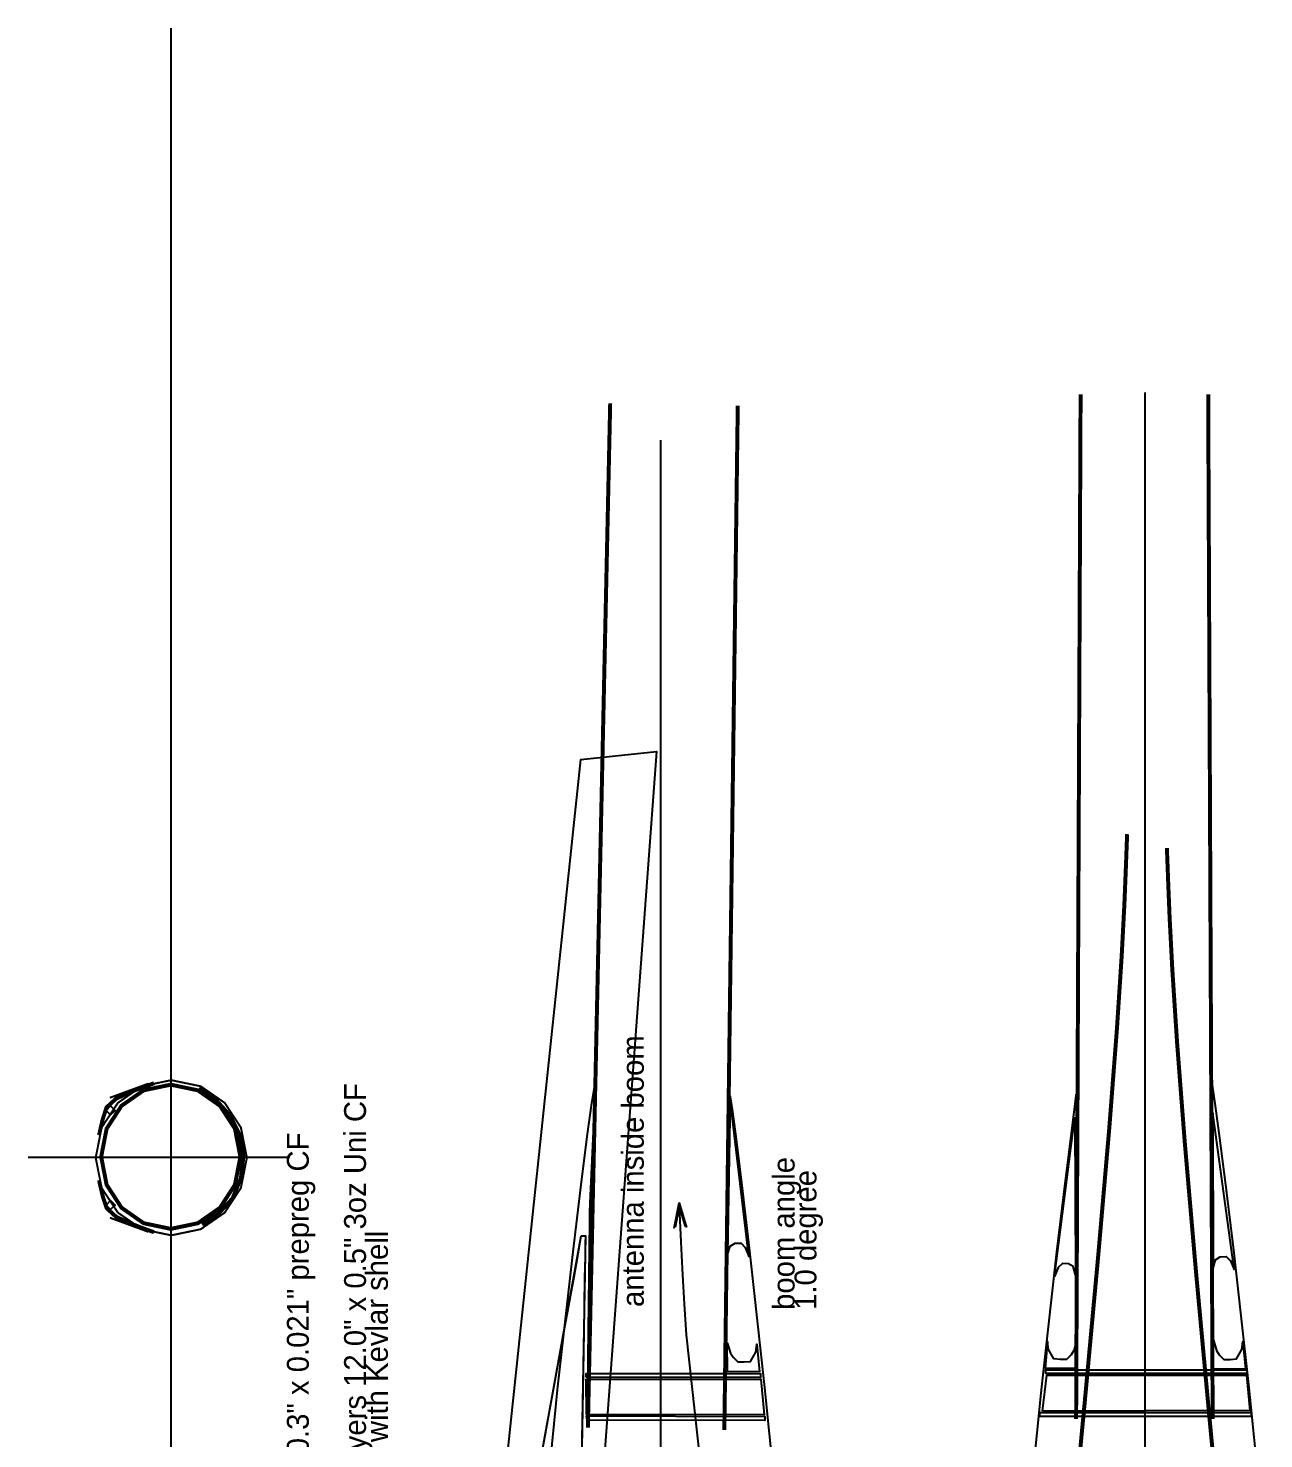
# Model space of a CAD drawing. Extents: x 36 to 227, y 36 to 755.
# Drawn here: x 57 to 209.2, y 581.8 to 755.5 of the extents above; entities that cross this region are included whole.
import ezdxf

# ---------------------------------------------------------------- set-up
doc = ezdxf.new("R2010")
doc.units = 0
doc.layers.get('0').update_dxf_attribs({"linetype": 'CONTINUOUS'})

msp = doc.modelspace()

# ---------------------------------------------------------------- linework, layer by layer
at = {"color": 0}
for points in [[(74.6133, 36.4402), (74.6133, 755.456)], [(194.542, 55.4189), (194.542, 710.616)], [(134.912, 49.5393), (134.912, 704.737)], [(67.1416, 622.739), (66.5906, 622.188), (67.1416, 621.637), (67.6926, 622.188), (67.1416, 622.739)], [(67.1416, 622.739), (66.5906, 622.188), (67.1416, 621.637), (67.6926, 622.188), (67.1416, 622.739)], [(56.9922, 616.412), (89.2048, 616.412)], [(67.1416, 609.982), (66.5906, 610.533), (67.1416, 611.084), (67.6926, 610.533), (67.1416, 609.982)], [(67.1416, 609.982), (66.5906, 610.533), (67.1416, 611.084), (67.6926, 610.533), (67.1416, 609.982)], [(125.073, 606.742), (124.936, 605.961), (124.633, 604.253), (124.17, 601.668), (122.965, 595.048), (121.694, 588.042), (120.416, 581.035)], [(125.199, 580.606), (125.323, 587.722), (125.448, 594.842), (125.565, 601.571), (125.611, 604.199), (125.641, 605.937), (125.653, 606.633), (125.655, 606.732)]]:
    msp.add_lwpolyline(points, dxfattribs=at)
for points, const_width in [([(186.051, 584.197), (186.602, 710.352)], 0.4899), ([(202.867, 584.206), (202.316, 710.361)], 0.4899), ([(125.916, 583.128), (128.668, 709.255)], 0.4899), ([(142.728, 582.845), (144.38, 708.99)], 0.4899), ([(185.311, 567.37), (187.101, 586.141), (188.762, 604.161), (190.128, 619.915), (191.078, 632.229), (191.669, 641.298), (191.999, 647.657), (192.169, 651.842), (192.263, 654.367), (192.33, 656.142), (192.333, 656.21)], 0.4899), ([(204.254, 565.656), (202.464, 584.426), (200.803, 602.446), (199.437, 618.2), (198.487, 630.515), (197.896, 639.584), (197.566, 645.943), (197.396, 650.127), (197.302, 652.653), (197.235, 654.428), (197.233, 654.496)], 0.4899), ([(74.613, 625.912), (70.9897, 625.161), (68.0308, 623.114), (66.0359, 620.077), (65.3044, 616.358), (66.0359, 612.64), (68.0308, 609.603), (70.9897, 607.556), (74.613, 606.805), (78.2361, 607.556), (81.1951, 609.603), (83.1899, 612.64), (83.9216, 616.358), (83.1899, 620.077), (81.1951, 623.114), (78.2361, 625.161), (74.613, 625.912)], 0.245), ([(72.4849, 625.532), (71.9441, 625.338), (70.8313, 624.934), (69.5352, 624.43), (67.8206, 623.638), (66.6519, 622.567), (66.186, 621.162), (65.8657, 619.806), (65.7361, 619.217), (65.7178, 619.132)], 0.4899), ([(74.5518, 625.359), (71.2144, 624.661), (68.489, 622.758), (66.6516, 619.936), (65.978, 616.479), (66.6516, 613.023), (68.489, 610.2), (71.2144, 608.297), (74.5518, 607.599), (77.8889, 608.297), (80.6143, 610.2), (82.4517, 613.023), (83.1255, 616.479), (82.4517, 619.936), (80.6143, 622.758), (77.8889, 624.661), (74.5518, 625.359)], 0.4899), ([(67.0513, 623.749), (71.7974, 625.494)], 0.245), ([(126.775, 625.361), (126.653, 624.667), (126.367, 622.937), (125.836, 619.155), (125.035, 612.727), (124.081, 604.722), (122.182, 588.003), (120.529, 571.203)], 0.245), ([(209.042, 571.203), (207.348, 588.003), (205.49, 604.702), (204.515, 612.666), (203.694, 619.052), (203.186, 622.816), (202.938, 624.544), (202.849, 625.151), (202.836, 625.238)], 0.245), ([(78.3948, 608.139), (78.7317, 608.333), (80.3953, 609.436), (82.1611, 611.354), (83.1819, 613.825), (83.4983, 616.519), (83.1104, 619.04), (81.8345, 621.582), (80.0994, 623.49), (78.3845, 624.695), (78.0273, 624.919)], 0.4899), ([(125.918, 590.331), (126.163, 610.418), (126.775, 623.523)], 0.245), ([(149.393, 571.203), (147.699, 588.003), (145.862, 604.722), (144.93, 612.699), (144.167, 618.93), (143.718, 622.263), (143.514, 623.544), (143.433, 624.013)], 0.245), ([(186.056, 624.197), (185.995, 623.676), (185.829, 622.296), (185.403, 618.879), (184.617, 612.644), (183.647, 604.702), (181.79, 588.003), (180.095, 571.203)], 0.245), ([(72.4849, 607.189), (71.9441, 607.383), (70.8313, 607.788), (69.5352, 608.292), (67.8206, 609.083), (66.6519, 610.154), (66.186, 611.56), (65.8657, 612.915), (65.7361, 613.505), (65.7178, 613.589)], 0.4899), ([(136.689, 607.82), (137.186, 610.295), (137.912, 607.877)], 0.245), ([(137.186, 610.295), (137.201, 609.969), (137.238, 609.193), (137.309, 607.682), (137.423, 605.273), (137.584, 602.125), (137.791, 598.479), (138.043, 594.577), (139.758, 578.94), (141.233, 571.55), (142.739, 564.65), (143.876, 558.266), (144.739, 552.035), (146.086, 539.174), (146.464, 533.162), (146.658, 528.804), (146.729, 527.018), (146.74, 526.762)], 0.245), ([(67.0513, 608.972), (71.7974, 607.227)], 0.245)]:
    msp.add_lwpolyline(points, dxfattribs=dict(at, const_width=const_width))
at = {"color": 7}
msp.add_lwpolyline([(102.523, 451.803), (125.06, 665.412), (134.369, 666.392), (125.06, 540.48), (116.67, 358.044), (109.383, 357.186), (102.523, 451.803)], close=True, dxfattribs=at)
at = {"color": 9}
for points in [[(143.448, 623.56), (143.13, 604.456), (143.454, 605.476), (144.042, 605.833), (144.792, 605.835), (145.289, 605.322), (145.744, 604.211), (143.448, 623.56)], [(202.897, 621.886), (202.913, 602.779), (203.219, 603.804), (203.801, 604.172), (204.551, 604.187), (205.056, 603.682), (205.531, 602.58), (202.897, 621.886)], [(185.873, 621.35), (185.995, 601.921), (185.689, 602.947), (185.107, 603.314), (184.357, 603.33), (183.852, 602.825), (183.377, 601.722), (185.873, 621.35)], [(147.048, 589.985), (143.105, 590.05), (143.093, 593.586), (143.479, 592.3), (143.817, 591.786), (144.395, 591.207), (145.167, 591.207), (145.939, 591.271), (146.614, 592.429), (146.71, 593.393), (147.048, 589.985)], [(182.25, 590.464), (186.145, 590.464), (186.157, 593.904), (185.771, 592.618), (185.434, 592.104), (184.855, 591.525), (184.083, 591.525), (183.312, 591.589), (182.636, 592.747), (182.54, 593.711), (182.25, 590.464)], [(206.911, 590.306), (202.968, 590.37), (202.956, 593.907), (203.342, 592.621), (203.68, 592.107), (204.258, 591.528), (205.03, 591.528), (205.802, 591.592), (206.477, 592.75), (206.573, 593.714), (206.911, 590.306)]]:
    msp.add_lwpolyline(points, close=True, dxfattribs=at)
at = {"color": 7}
msp.add_lwpolyline([(136.538, 607.69), (137.162, 610.8), (138.075, 607.762)], dxfattribs=at)
at = {"color": 254}
for points in [[(125.104, 606.754), (125.637, 606.743), (124.999, 572.524), (118.937, 572.633), (125.104, 606.754)], [(125.734, 584.726), (125.704, 589.105), (147.229, 589.105), (147.628, 584.711), (125.734, 584.726)], [(181.923, 585.154), (182.443, 589.594), (207.031, 589.594), (207.46, 585.216), (181.923, 585.154)]]:
    msp.add_lwpolyline(points, close=True, dxfattribs=at)
at = {"color": 0}
for points in [[(125.104, 606.754), (125.637, 606.743), (124.999, 572.524), (118.937, 572.633), (125.104, 606.754)], [(125.703, 589.319), (125.703, 589.809), (147.168, 589.778), (147.168, 589.288), (125.703, 589.319)], [(125.734, 584.726), (125.704, 589.105), (147.229, 589.105), (147.628, 584.711), (125.734, 584.726)], [(181.923, 585.154), (182.443, 589.594), (207.031, 589.594), (207.46, 585.216), (181.923, 585.154)], [(207.074, 589.777), (182.316, 589.777), (182.316, 590.255), (207.074, 590.255), (207.074, 589.777)], [(125.826, 584.052), (125.764, 584.573), (147.719, 584.511), (147.719, 584.022), (125.826, 584.052)], [(207.625, 584.51), (181.564, 584.51), (181.564, 584.988), (207.625, 584.988), (207.625, 584.51)]]:
    msp.add_lwpolyline(points, close=True, dxfattribs=at)
at = {"color": 8}
for points in [[(125.703, 589.319), (125.703, 589.809), (147.168, 589.778), (147.168, 589.288), (125.703, 589.319)], [(207.074, 589.777), (182.316, 589.777), (182.316, 590.255), (207.074, 590.255), (207.074, 589.777)], [(125.826, 584.052), (125.764, 584.573), (147.719, 584.511), (147.719, 584.022), (125.826, 584.052)], [(207.625, 584.51), (181.564, 584.51), (181.564, 584.988), (207.625, 584.988), (207.625, 584.51)]]:
    msp.add_lwpolyline(points, close=True, dxfattribs=at)

# ---------------------------------------------------------------- texts
at = {"color": 0}
for s, p in [('antenna inside boom ', (132.802, 597.979)), ('Two layers 12.0" x 0.5" 3oz Uni CF', (98.5911, 569.722)), ('7.5" x 0.3" x 0.021" prepreg CF ', (91.5483, 569.754)), ('boom angle', (151.376, 597.623)), ('1.0 degree', (154.071, 597.623)), ('laid up with Kevlar shell ', (101.286, 569.722))]:
    msp.add_text(s, height=2.6946, rotation=90, dxfattribs=at).set_placement(p)

doc.saveas('drawing.dxf')
